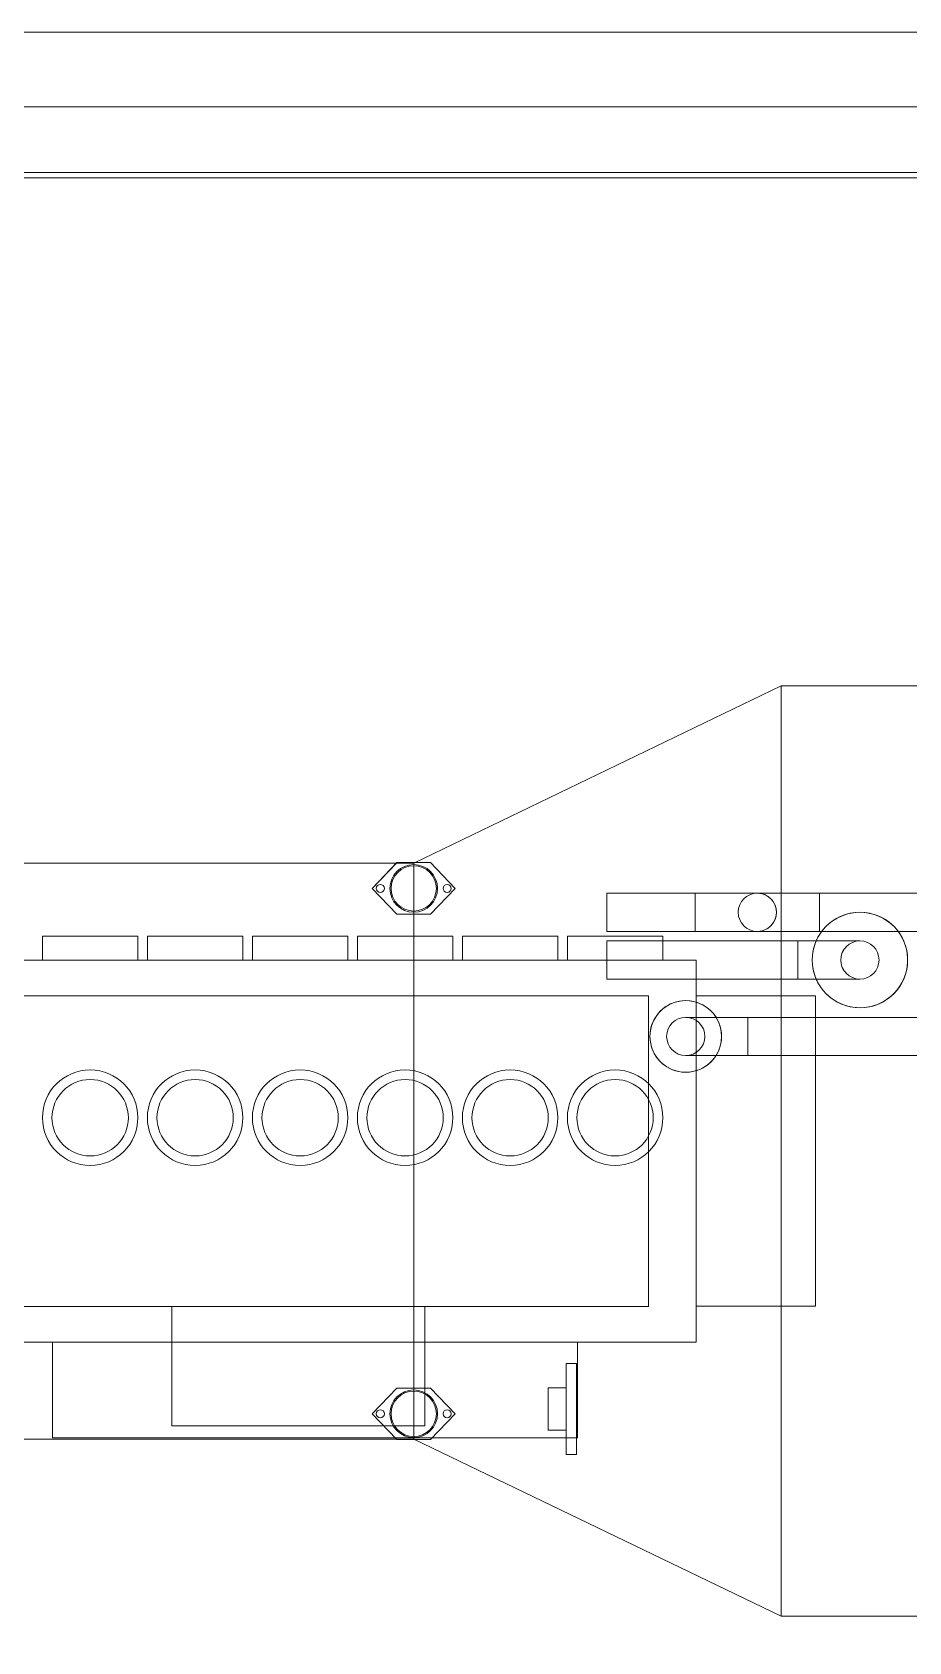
# Model space of a CAD drawing. Header units: inches. Extents: x -1128 to 651, y 96 to 845.
# Drawn here: x -970.756 to -969.096, y 704.483 to 707.528 of the extents above; entities that cross this region are included whole.
import ezdxf

# ---------------------------------------------------------------- set-up
doc = ezdxf.new("R2010")
doc.units = ezdxf.units.IN
doc.header["$MEASUREMENT"] = 0
doc.layers.add('硅胶总平面底图 工艺装置区', color=253, linetype='Continuous')

msp = doc.modelspace()

# ---------------------------------------------------------------- linework, layer by layer
at = {"color": 6, "lineweight": 0}
msp.add_lwpolyline([(-975.5391, 707.3874), (-967.1458, 707.3874), (-967.1458, 684.9151), (-975.5391, 684.9151)], close=True, dxfattribs=at)
at = {"layer": '硅胶总平面底图 工艺装置区', "color": 253, "linetype": 'Continuous', "lineweight": 0}
for p, q in [((-970.9797, 707.5285), (-967.4213, 707.5285)), ((-970.9797, 707.253), (-967.4213, 707.253)), ((-970.975, 707.2629), (-967.4166, 707.2629)), ((-969.3375, 706.2915), (-970.0334, 705.9561)), ((-969.3375, 706.2915), (-970.0334, 705.9561)), ((-970.0334, 705.9561), (-969.3375, 706.2915)), ((-969.3375, 706.2915), (-970.0334, 705.9561)), ((-970.0334, 705.9561), (-969.3375, 706.2915)), ((-969.3375, 706.2915), (-970.0334, 705.9561)), ((-969.3375, 706.2915), (-969.3375, 704.5308)), ((-969.3375, 706.2915), (-969.3375, 704.5308)), ((-968.994, 706.2915), (-969.3375, 706.2915)), ((-969.3375, 706.2915), (-968.994, 706.2915)), ((-969.3375, 706.2915), (-968.994, 706.2915)), ((-969.3375, 706.2915), (-968.994, 706.2915)), ((-969.3375, 706.2915), (-969.3375, 705.8991)), ((-969.3375, 706.2915), (-969.3375, 705.8991)), ((-969.3375, 706.2915), (-968.8223, 706.2915)), ((-969.3375, 706.2915), (-968.8223, 706.2915)), ((-969.3375, 704.5308), (-969.3375, 706.2915)), ((-969.3375, 704.5308), (-969.3375, 706.2915)), ((-968.0404, 706.2915), (-969.3375, 706.2915)), ((-969.3375, 706.2915), (-968.0404, 706.2915)), ((-969.3375, 705.8991), (-969.3375, 706.2915)), ((-969.3375, 705.8991), (-969.3375, 706.2915)), ((-969.3375, 706.2915), (-968.994, 706.2915)), ((-969.3375, 706.2915), (-968.994, 706.2915)), ((-970.0334, 705.9561), (-972.0472, 705.9561)), ((-970.0334, 705.9561), (-972.0472, 705.9561)), ((-970.8744, 705.9561), (-970.0334, 705.9561)), ((-970.0334, 705.9561), (-970.8744, 705.9561)), ((-970.8744, 705.9561), (-970.0334, 705.9561)), ((-970.0334, 705.9561), (-970.8744, 705.9561)), ((-970.0651, 705.9571), (-970.1121, 705.9082)), ((-970.0659, 705.9561), (-970.1121, 705.9082)), ((-970.0651, 705.9571), (-970.0659, 705.9561)), ((-970.0651, 705.9571), (-970.0659, 705.9561)), ((-970.0315, 705.9571), (-970.0651, 705.9571)), ((-970.0018, 705.9571), (-970.0651, 705.9571)), ((-970.0315, 705.9571), (-970.0651, 705.9571)), ((-970.0334, 705.9561), (-970.0334, 705.8178)), ((-970.0334, 705.9561), (-970.0334, 705.8178)), ((-970.0334, 704.8661), (-970.0334, 705.9561)), ((-970.0334, 704.8661), (-970.0334, 705.9561)), ((-970.0334, 705.8178), (-970.0334, 705.9561)), ((-970.0334, 705.8178), (-970.0334, 705.9561)), ((-970.0018, 705.9571), (-970.0315, 705.9571)), ((-969.9548, 705.9082), (-970.0018, 705.9571)), ((-969.9548, 705.9082), (-970.0018, 705.9571)), ((-970.1121, 705.9082), (-970.0651, 705.8594)), ((-970.1121, 705.9082), (-970.0651, 705.8594)), ((-970.0018, 705.8594), (-969.9548, 705.9082)), ((-970.0018, 705.8594), (-969.9548, 705.9082)), ((-969.6674, 705.8268), (-969.6674, 705.8991)), ((-969.6674, 705.8991), (-969.6674, 705.8268)), ((-969.6674, 705.8268), (-969.6674, 705.8991)), ((-969.6674, 705.8991), (-969.6674, 705.8268)), ((-969.6674, 705.8991), (-969.5001, 705.8991)), ((-969.6674, 705.8268), (-969.6674, 705.8991)), ((-969.6674, 705.8268), (-969.6674, 705.8991)), ((-969.6674, 705.8991), (-969.5001, 705.8991)), ((-969.5001, 705.8991), (-969.5001, 705.8268)), ((-969.5001, 705.8268), (-969.5001, 705.8991)), ((-969.5001, 705.8991), (-969.5001, 705.8268)), ((-969.5001, 705.8268), (-969.5001, 705.8991)), ((-969.5001, 705.8991), (-969.3826, 705.8991)), ((-969.5001, 705.8991), (-969.5001, 705.8268)), ((-969.5001, 705.8268), (-969.5001, 705.8991)), ((-969.5001, 705.8991), (-969.3826, 705.8991)), ((-969.2651, 705.8991), (-969.3826, 705.8991)), ((-969.2651, 705.8991), (-969.3826, 705.8991)), ((-969.3375, 705.8991), (-969.3375, 705.8268)), ((-969.3375, 705.8991), (-969.3375, 705.8268)), ((-969.2651, 705.863), (-969.2651, 705.8991)), ((-969.2651, 705.8991), (-969.2651, 705.8268)), ((-969.2651, 705.863), (-969.2651, 705.8991)), ((-969.2651, 705.8991), (-969.2651, 705.8268)), ((-969.2651, 705.8991), (-969.0663, 705.8991)), ((-969.2651, 705.8991), (-969.2651, 705.8268)), ((-969.2651, 705.8991), (-969.2651, 705.8268)), ((-969.2651, 705.8991), (-969.0663, 705.8991)), ((-970.0651, 705.8594), (-970.0018, 705.8594)), ((-970.0651, 705.8594), (-970.0018, 705.8594)), ((-969.2651, 705.8268), (-969.2651, 705.863)), ((-969.2651, 705.8268), (-969.2651, 705.863)), ((-970.5558, 705.8178), (-970.7366, 705.8178)), ((-970.7366, 705.8178), (-970.6462, 705.8178)), ((-970.5558, 705.8178), (-970.7366, 705.8178)), ((-970.7366, 705.8178), (-970.6462, 705.8178)), ((-970.7366, 705.8178), (-970.7366, 705.7726)), ((-970.7366, 705.8178), (-970.6462, 705.8178)), ((-970.7366, 705.8178), (-970.6462, 705.8178)), ((-970.7366, 705.8178), (-970.7366, 705.7726)), ((-970.7366, 705.8178), (-970.6462, 705.8178)), ((-970.7366, 705.8178), (-970.6462, 705.8178)), ((-970.7366, 705.8178), (-970.7366, 705.7726)), ((-970.6462, 705.8178), (-970.5558, 705.8178)), ((-970.6462, 705.8178), (-970.5558, 705.8178)), ((-970.6462, 705.8178), (-970.5558, 705.8178)), ((-970.6462, 705.8178), (-970.5558, 705.8178)), ((-970.5558, 705.8178), (-970.5558, 705.7726)), ((-970.5558, 705.8178), (-970.5558, 705.7726)), ((-970.357, 705.8178), (-970.5378, 705.8178)), ((-970.5378, 705.8178), (-970.4474, 705.8178)), ((-970.357, 705.8178), (-970.5378, 705.8178)), ((-970.5378, 705.8178), (-970.4474, 705.8178)), ((-970.5378, 705.8178), (-970.5378, 705.7726)), ((-970.5378, 705.8178), (-970.4474, 705.8178)), ((-970.5378, 705.8178), (-970.4474, 705.8178)), ((-970.5378, 705.8178), (-970.5378, 705.7726)), ((-970.4474, 705.8178), (-970.357, 705.8178)), ((-970.4474, 705.8178), (-970.357, 705.8178)), ((-970.4474, 705.8178), (-970.357, 705.8178)), ((-970.4474, 705.8178), (-970.357, 705.8178)), ((-970.357, 705.8178), (-970.357, 705.7726)), ((-970.357, 705.8178), (-970.357, 705.7726)), ((-970.1582, 705.8178), (-970.3389, 705.8178)), ((-970.3389, 705.8178), (-970.2485, 705.8178)), ((-970.1582, 705.8178), (-970.3389, 705.8178)), ((-970.3389, 705.8178), (-970.2485, 705.8178)), ((-970.3389, 705.8178), (-970.3389, 705.7726)), ((-970.3389, 705.8178), (-970.2485, 705.8178)), ((-970.3389, 705.8178), (-970.2485, 705.8178)), ((-970.3389, 705.8178), (-970.3389, 705.7726)), ((-970.2485, 705.8178), (-970.1582, 705.8178)), ((-970.2485, 705.8178), (-970.1582, 705.8178)), ((-970.2485, 705.8178), (-970.1582, 705.8178)), ((-970.2485, 705.8178), (-970.1582, 705.8178)), ((-970.1582, 705.8178), (-970.1582, 705.7726)), ((-970.1582, 705.8178), (-970.1582, 705.7726)), ((-969.9593, 705.8178), (-970.1401, 705.8178)), ((-970.1401, 705.8178), (-970.0497, 705.8178)), ((-969.9593, 705.8178), (-970.1401, 705.8178)), ((-970.1401, 705.8178), (-970.0497, 705.8178)), ((-970.1401, 705.8178), (-970.1401, 705.7726)), ((-970.1401, 705.8178), (-970.0497, 705.8178)), ((-970.1401, 705.8178), (-970.0497, 705.8178)), ((-970.1401, 705.8178), (-970.1401, 705.7726)), ((-970.0497, 705.8178), (-969.9593, 705.8178)), ((-970.0497, 705.8178), (-969.9593, 705.8178)), ((-970.0497, 705.8178), (-969.9593, 705.8178)), ((-970.0497, 705.8178), (-969.9593, 705.8178)), ((-970.0334, 705.8178), (-970.0334, 704.8687)), ((-970.0334, 705.8178), (-970.0334, 704.8687)), ((-969.9593, 705.8178), (-969.9593, 705.7726)), ((-969.9593, 705.8178), (-969.9593, 705.7726)), ((-969.7605, 705.8178), (-969.9412, 705.8178)), ((-969.9412, 705.8178), (-969.8508, 705.8178)), ((-969.7605, 705.8178), (-969.9412, 705.8178)), ((-969.9412, 705.8178), (-969.8508, 705.8178)), ((-969.9412, 705.8178), (-969.9412, 705.7726)), ((-969.9412, 705.8178), (-969.8508, 705.8178)), ((-969.9412, 705.8178), (-969.8508, 705.8178)), ((-969.9412, 705.8178), (-969.9412, 705.7726)), ((-969.8508, 705.8178), (-969.7605, 705.8178)), ((-969.8508, 705.8178), (-969.7605, 705.8178)), ((-969.8508, 705.8178), (-969.7605, 705.8178)), ((-969.8508, 705.8178), (-969.7605, 705.8178)), ((-969.7605, 705.8178), (-969.7605, 705.7726)), ((-969.7605, 705.8178), (-969.7605, 705.7726)), ((-969.5616, 705.8178), (-969.7424, 705.8178)), ((-969.7424, 705.8178), (-969.652, 705.8178)), ((-969.5616, 705.8178), (-969.7424, 705.8178)), ((-969.7424, 705.8178), (-969.652, 705.8178)), ((-969.7424, 705.8178), (-969.7424, 705.7726)), ((-969.7424, 705.8178), (-969.652, 705.8178)), ((-969.7424, 705.8178), (-969.652, 705.8178)), ((-969.7424, 705.8178), (-969.7424, 705.7726)), ((-969.6674, 705.8268), (-969.5001, 705.8268)), ((-969.6674, 705.8268), (-969.5001, 705.8268)), ((-969.652, 705.8178), (-969.5616, 705.8178)), ((-969.652, 705.8178), (-969.5616, 705.8178)), ((-969.652, 705.8178), (-969.5616, 705.8178)), ((-969.652, 705.8178), (-969.5616, 705.8178)), ((-969.5616, 705.8178), (-969.5616, 705.8088)), ((-969.5616, 705.8178), (-969.5616, 705.8088)), ((-969.3826, 705.8268), (-969.5001, 705.8268)), ((-969.3826, 705.8268), (-969.5001, 705.8268)), ((-969.3826, 705.8268), (-969.2651, 705.8268)), ((-969.3826, 705.8268), (-969.2651, 705.8268)), ((-969.3375, 705.8268), (-969.3375, 705.8088)), ((-969.3375, 705.8268), (-969.3375, 705.8088)), ((-969.3375, 705.8088), (-969.3375, 705.8268)), ((-969.3375, 705.8088), (-969.3375, 705.8268)), ((-969.2651, 705.8268), (-969.2607, 705.8268)), ((-969.2651, 705.8268), (-969.2607, 705.8268)), ((-969.2607, 705.8268), (-969.1159, 705.8268)), ((-969.1159, 705.8268), (-969.0663, 705.8268)), ((-969.1159, 705.8268), (-969.0663, 705.8268)), ((-969.6674, 705.7365), (-969.6674, 705.8088)), ((-969.6674, 705.8088), (-969.6674, 705.7365)), ((-969.6674, 705.7365), (-969.6674, 705.8088)), ((-969.6674, 705.8088), (-969.6674, 705.7365)), ((-969.6674, 705.8088), (-969.3058, 705.8088)), ((-969.6674, 705.7365), (-969.6674, 705.8088)), ((-969.6674, 705.7365), (-969.6674, 705.8088)), ((-969.6674, 705.8088), (-969.3058, 705.8088)), ((-969.5616, 705.8088), (-969.5616, 705.7726)), ((-969.3375, 705.8088), (-969.3375, 705.7365)), ((-969.3375, 705.8088), (-969.3375, 705.7365)), ((-969.3058, 705.7727), (-969.3058, 705.8088)), ((-969.3058, 705.8088), (-969.3058, 705.7365)), ((-969.3058, 705.7727), (-969.3058, 705.8088)), ((-969.3058, 705.8088), (-969.3058, 705.7365)), ((-969.3058, 705.8088), (-969.1883, 705.8088)), ((-969.3058, 705.8088), (-969.3058, 705.7365)), ((-969.3058, 705.7365), (-969.3058, 705.8088)), ((-969.3058, 705.8088), (-969.1883, 705.8088)), ((-970.9445, 705.7726), (-969.4983, 705.7726)), ((-970.9445, 705.7726), (-969.4983, 705.7726)), ((-969.6674, 705.7726), (-970.8713, 705.7726)), ((-969.6674, 705.7726), (-970.8713, 705.7726)), ((-969.6674, 705.7726), (-970.8713, 705.7726)), ((-969.6674, 705.7726), (-970.8713, 705.7726)), ((-970.5558, 705.7726), (-970.7366, 705.7726)), ((-970.5558, 705.7726), (-970.7366, 705.7726)), ((-970.357, 705.7726), (-970.5378, 705.7726)), ((-970.357, 705.7726), (-970.5378, 705.7726)), ((-970.1582, 705.7726), (-970.3389, 705.7726)), ((-970.1582, 705.7726), (-970.3389, 705.7726)), ((-969.9593, 705.7726), (-970.1401, 705.7726)), ((-969.9593, 705.7726), (-970.1401, 705.7726)), ((-969.7605, 705.7726), (-969.9412, 705.7726)), ((-969.7605, 705.7726), (-969.9412, 705.7726)), ((-969.5616, 705.7726), (-969.7424, 705.7726)), ((-969.5616, 705.7726), (-969.7424, 705.7726)), ((-969.4983, 705.7726), (-969.6674, 705.7726)), ((-969.4983, 705.7726), (-969.6674, 705.7726)), ((-969.4983, 705.7365), (-969.4983, 705.7726)), ((-969.4983, 705.7365), (-969.4983, 705.7726)), ((-969.4983, 705.7726), (-969.4983, 705.0495)), ((-969.4983, 705.7726), (-969.4983, 705.0495)), ((-969.3058, 705.7365), (-969.3058, 705.7727)), ((-969.3058, 705.7365), (-969.3058, 705.7727)), ((-969.6674, 705.7365), (-969.3058, 705.7365)), ((-969.6674, 705.7365), (-969.3058, 705.7365)), ((-969.4983, 705.6929), (-969.4983, 705.7365)), ((-969.4983, 705.6929), (-969.4983, 705.7365)), ((-969.4983, 705.6929), (-969.4983, 705.7365)), ((-969.4983, 705.6929), (-969.4983, 705.7365)), ((-969.3375, 705.7365), (-969.3375, 705.7049)), ((-969.3375, 705.7365), (-969.3375, 705.7049)), ((-969.3375, 705.7049), (-969.3375, 705.7365)), ((-969.3375, 705.7049), (-969.3375, 705.7365)), ((-969.1883, 705.7365), (-969.3058, 705.7365)), ((-969.1883, 705.7365), (-969.3058, 705.7365)), ((-969.5887, 705.7048), (-970.8541, 705.7048)), ((-969.5887, 705.7048), (-970.8541, 705.7048)), ((-970.8541, 705.7048), (-969.5887, 705.7048)), ((-970.8541, 705.7048), (-969.5887, 705.7048)), ((-969.5887, 705.7048), (-970.8541, 705.7048)), ((-969.5887, 705.7048), (-970.8541, 705.7048)), ((-969.5887, 705.5389), (-969.5887, 705.7048)), ((-969.5887, 705.5389), (-969.5887, 705.7048)), ((-969.5887, 705.7048), (-969.5887, 705.1173)), ((-969.5887, 705.7048), (-969.5887, 705.1173)), ((-969.5887, 705.5389), (-969.5887, 705.7048)), ((-969.5887, 705.5389), (-969.5887, 705.7048)), ((-969.4983, 705.7049), (-969.2724, 705.7049)), ((-969.4983, 705.7049), (-969.2724, 705.7049)), ((-969.4983, 705.1174), (-969.4983, 705.7049)), ((-969.4983, 705.1174), (-969.4983, 705.7049)), ((-969.4983, 705.7049), (-969.4983, 705.1174)), ((-969.4983, 705.7049), (-969.4983, 705.1174)), ((-969.2724, 705.7049), (-969.4983, 705.7049)), ((-969.2724, 705.7049), (-969.4983, 705.7049)), ((-969.2724, 705.7049), (-969.4983, 705.7049)), ((-969.2724, 705.7049), (-969.4983, 705.7049)), ((-969.4983, 705.5632), (-969.4983, 705.6929)), ((-969.4983, 705.5632), (-969.4983, 705.6929)), ((-969.3375, 705.7049), (-969.3375, 705.1174)), ((-969.3375, 705.7049), (-969.3375, 705.1174)), ((-969.2724, 705.6642), (-969.2724, 705.7049)), ((-969.2724, 705.6642), (-969.2724, 705.7049)), ((-969.2724, 705.7049), (-969.2724, 705.1174)), ((-969.2724, 705.7049), (-969.2724, 705.1174)), ((-969.2724, 705.6642), (-969.2724, 705.7049)), ((-969.2724, 705.6642), (-969.2724, 705.7049)), ((-969.5182, 705.6642), (-969.4007, 705.6642)), ((-969.5182, 705.6642), (-969.4007, 705.6642)), ((-969.4007, 705.5919), (-969.4007, 705.6642)), ((-969.4007, 705.6642), (-969.4007, 705.5919)), ((-969.4007, 705.5919), (-969.4007, 705.6642)), ((-969.4007, 705.6642), (-969.4007, 705.5919)), ((-969.4007, 705.6642), (-968.3613, 705.6642)), ((-969.4007, 705.5919), (-969.4007, 705.6642)), ((-969.4007, 705.5919), (-969.4007, 705.6642)), ((-969.4007, 705.6642), (-968.8716, 705.6642)), ((-969.2724, 705.5919), (-969.2724, 705.6642)), ((-969.2724, 705.5919), (-969.2724, 705.6642)), ((-969.4007, 705.5919), (-969.5182, 705.5919)), ((-969.4007, 705.5919), (-969.5182, 705.5919)), ((-969.4007, 705.5919), (-968.3613, 705.5919)), ((-969.4007, 705.5919), (-968.8982, 705.5919)), ((-969.2724, 705.1174), (-969.2724, 705.5919)), ((-969.2724, 705.1174), (-969.2724, 705.5919)), ((-969.2724, 705.1174), (-969.2724, 705.5919)), ((-969.2724, 705.1174), (-969.2724, 705.5919)), ((-969.5887, 705.4098), (-969.5887, 705.5389)), ((-969.5887, 705.4098), (-969.5887, 705.5389)), ((-969.4983, 705.0495), (-969.4983, 705.5632)), ((-969.4983, 705.0495), (-969.4983, 705.5632)), ((-969.4983, 705.0495), (-969.4983, 705.5632)), ((-969.4983, 705.0495), (-969.4983, 705.5632)), ((-969.5887, 705.1173), (-969.5887, 705.4098)), ((-969.5887, 705.1173), (-969.5887, 705.4098)), ((-969.5887, 705.1173), (-969.5887, 705.4098)), ((-969.5887, 705.1173), (-969.5887, 705.4098)), ((-970.8541, 705.1173), (-970.4917, 705.1173)), ((-970.8541, 705.1173), (-970.4917, 705.1173)), ((-969.5887, 705.1173), (-970.8541, 705.1173)), ((-969.5887, 705.1173), (-970.8541, 705.1173)), ((-970.8541, 705.1173), (-970.4917, 705.1173)), ((-970.8541, 705.1173), (-970.4917, 705.1173)), ((-970.0126, 705.1173), (-970.4917, 705.1173)), ((-970.4917, 705.1173), (-970.0126, 705.1173)), ((-970.4917, 705.1173), (-970.0126, 705.1173)), ((-970.4917, 705.1173), (-970.0126, 705.1173)), ((-970.4917, 704.8913), (-970.4917, 705.1173)), ((-970.4917, 704.8913), (-970.4917, 705.1173)), ((-970.4917, 705.1173), (-970.4917, 704.8913)), ((-970.4917, 705.1173), (-970.4917, 704.8913)), ((-970.4917, 705.1173), (-970.0126, 705.1173)), ((-970.4917, 705.1173), (-970.0126, 705.1173)), ((-970.4917, 704.8913), (-970.4917, 705.1173)), ((-970.4917, 704.8913), (-970.4917, 705.1173)), ((-970.4917, 705.1173), (-970.0126, 705.1173)), ((-970.4917, 705.1173), (-970.0126, 705.1173)), ((-970.0126, 704.8913), (-970.0126, 705.1173)), ((-970.0126, 704.8913), (-970.0126, 705.1173)), ((-970.0126, 705.1173), (-969.5887, 705.1173)), ((-970.0126, 705.1173), (-969.5887, 705.1173)), ((-970.0126, 705.1173), (-970.0126, 704.8913)), ((-970.0126, 705.1173), (-970.0126, 704.8913)), ((-970.0126, 705.1173), (-970.0126, 704.8913)), ((-970.0126, 705.1173), (-970.0126, 704.8913)), ((-970.0126, 705.1173), (-969.5887, 705.1173)), ((-970.0126, 705.1173), (-969.5887, 705.1173)), ((-969.2724, 705.1174), (-969.4983, 705.1174)), ((-969.2724, 705.1174), (-969.4983, 705.1174)), ((-969.4983, 705.1174), (-969.2724, 705.1174)), ((-969.4983, 705.1174), (-969.2724, 705.1174)), ((-969.4983, 705.1174), (-969.2724, 705.1174)), ((-969.4983, 705.1174), (-969.2724, 705.1174)), ((-969.3375, 705.1174), (-969.3375, 704.5308)), ((-969.3375, 705.1174), (-969.3375, 704.5308)), ((-969.3375, 704.5308), (-969.3375, 705.1174)), ((-969.3375, 704.5308), (-969.3375, 705.1174)), ((-969.4983, 705.0495), (-970.9445, 705.0495)), ((-969.4983, 705.0495), (-970.9445, 705.0495)), ((-970.8035, 705.0495), (-970.4917, 705.0495)), ((-970.8035, 705.0495), (-970.4917, 705.0495)), ((-970.8035, 705.0495), (-970.4917, 705.0495)), ((-970.8035, 705.0495), (-970.4917, 705.0495)), ((-970.7176, 704.8687), (-970.7176, 705.0495)), ((-970.7176, 705.0495), (-970.7176, 704.8687)), ((-970.7176, 704.8687), (-970.7176, 705.0495)), ((-970.7176, 705.0495), (-970.7176, 704.8687)), ((-970.7176, 705.0495), (-969.7234, 705.0495)), ((-970.7176, 704.8687), (-970.7176, 705.0495)), ((-970.7176, 704.8687), (-970.7176, 705.0495)), ((-970.7176, 704.8687), (-970.7176, 705.0495)), ((-970.7176, 704.8687), (-970.7176, 705.0495)), ((-970.4917, 705.0495), (-970.0126, 705.0495)), ((-970.4917, 705.0495), (-970.0126, 705.0495)), ((-970.0126, 705.0495), (-969.4983, 705.0495)), ((-970.0126, 705.0495), (-969.4983, 705.0495)), ((-970.0126, 705.0495), (-969.4983, 705.0495)), ((-970.0126, 705.0495), (-969.4983, 705.0495)), ((-969.7234, 704.8687), (-969.7234, 705.0495)), ((-969.7234, 705.0495), (-969.7234, 704.8687)), ((-969.7234, 704.8687), (-969.7234, 705.0495)), ((-969.7234, 705.0495), (-969.7234, 704.8687)), ((-969.7234, 705.0495), (-969.7234, 704.8687)), ((-969.7234, 704.8687), (-969.7234, 705.0495)), ((-969.7449, 704.9306), (-969.7449, 705.0091)), ((-969.7449, 705.0091), (-969.7449, 704.837)), ((-969.7449, 705.0091), (-969.7248, 705.0091)), ((-969.7449, 704.9306), (-969.7449, 705.0091)), ((-969.7449, 705.0091), (-969.7449, 704.837)), ((-969.7449, 705.0091), (-969.7248, 705.0091)), ((-969.7248, 704.9306), (-969.7248, 705.0091)), ((-969.7248, 705.0091), (-969.7248, 704.837)), ((-969.7248, 704.9306), (-969.7248, 705.0091)), ((-969.7248, 705.0091), (-969.7248, 704.837)), ((-970.0651, 704.9628), (-970.1121, 704.914)), ((-970.0651, 704.9628), (-970.1121, 704.914)), ((-970.0018, 704.9628), (-970.0651, 704.9628)), ((-970.0018, 704.9628), (-970.0651, 704.9628)), ((-969.9548, 704.914), (-970.0018, 704.9628)), ((-969.9548, 704.914), (-970.0018, 704.9628)), ((-969.779, 704.9231), (-969.779, 704.9632)), ((-969.779, 704.9632), (-969.779, 704.8829)), ((-969.779, 704.9632), (-969.7449, 704.9632)), ((-969.779, 704.9231), (-969.779, 704.9632)), ((-969.779, 704.9632), (-969.779, 704.8829)), ((-969.779, 704.9632), (-969.7449, 704.9632)), ((-969.7449, 704.9632), (-969.7449, 704.8829)), ((-969.7449, 704.9632), (-969.7449, 704.8829)), ((-969.7449, 704.9231), (-969.7449, 704.9306)), ((-969.7449, 704.9231), (-969.7449, 704.9306)), ((-969.7248, 704.9231), (-969.7248, 704.9306)), ((-969.7248, 704.9231), (-969.7248, 704.9306)), ((-970.1121, 704.914), (-970.0651, 704.8652)), ((-970.1121, 704.914), (-970.0659, 704.8661)), ((-970.0018, 704.8652), (-969.9548, 704.914)), ((-970.0018, 704.8652), (-969.9548, 704.914)), ((-969.779, 704.8829), (-969.779, 704.9231)), ((-969.779, 704.8829), (-969.779, 704.9231)), ((-969.7449, 704.837), (-969.7449, 704.9231)), ((-969.7449, 704.837), (-969.7449, 704.9231)), ((-969.7248, 704.837), (-969.7248, 704.9231)), ((-969.7248, 704.837), (-969.7248, 704.9231)), ((-970.7176, 704.8687), (-969.7449, 704.8687)), ((-970.7176, 704.8687), (-969.7234, 704.8687)), ((-970.0126, 704.8913), (-970.4917, 704.8913)), ((-970.4917, 704.8913), (-970.0126, 704.8913)), ((-970.4917, 704.8913), (-970.0126, 704.8913)), ((-970.4917, 704.8913), (-970.0126, 704.8913)), ((-970.0126, 704.8913), (-970.4917, 704.8913)), ((-970.4917, 704.8913), (-970.0126, 704.8913)), ((-970.0334, 704.8687), (-970.0334, 704.8661)), ((-970.0334, 704.8687), (-970.0334, 704.8661)), ((-970.0334, 704.8661), (-970.0334, 704.8687)), ((-970.0334, 704.8661), (-970.0334, 704.8687)), ((-969.779, 704.8829), (-969.7449, 704.8829)), ((-969.779, 704.8829), (-969.7449, 704.8829)), ((-969.7449, 704.8687), (-969.7248, 704.8687)), ((-969.7248, 704.8687), (-969.7234, 704.8687)), ((-972.0472, 704.8661), (-970.0334, 704.8661)), ((-970.0334, 704.8661), (-972.0472, 704.8661)), ((-970.0334, 704.8661), (-970.8035, 704.8661)), ((-970.0334, 704.8661), (-970.8035, 704.8661)), ((-970.0334, 704.8661), (-970.8035, 704.8661)), ((-970.0334, 704.8661), (-970.8035, 704.8661)), ((-970.0659, 704.8661), (-970.0651, 704.8652)), ((-970.0659, 704.8661), (-970.0651, 704.8652)), ((-970.0651, 704.8652), (-970.0315, 704.8652)), ((-970.0651, 704.8652), (-970.0018, 704.8652)), ((-970.0651, 704.8652), (-970.0315, 704.8652)), ((-970.0334, 704.8661), (-969.3375, 704.5308)), ((-969.3375, 704.5308), (-970.0334, 704.8661)), ((-969.3375, 704.5308), (-970.0334, 704.8661)), ((-969.3375, 704.5308), (-970.0334, 704.8661)), ((-969.3375, 704.5308), (-970.0334, 704.8661)), ((-969.3375, 704.5308), (-970.0334, 704.8661)), ((-970.0315, 704.8652), (-970.0018, 704.8652)), ((-969.7449, 704.837), (-969.7248, 704.837)), ((-969.7449, 704.837), (-969.7248, 704.837)), ((-968.8223, 704.5308), (-969.3375, 704.5308)), ((-969.3375, 704.5308), (-968.8223, 704.5308)), ((-968.994, 704.5308), (-969.3375, 704.5308)), ((-969.3375, 704.5308), (-968.994, 704.5308)), ((-969.3375, 704.5308), (-968.994, 704.5308)), ((-969.3375, 704.5308), (-968.994, 704.5308)), ((-969.3375, 704.5308), (-968.0404, 704.5308)), ((-969.3375, 704.5308), (-968.0404, 704.5308)), ((-968.994, 704.5308), (-969.3375, 704.5308)), ((-969.3375, 704.5308), (-968.994, 704.5308))]:
    msp.add_line(p, q, dxfattribs=at)
for centre, radius in [((-970.0334, 705.9082), 0.0451), ((-970.0334, 705.9082), 0.0429), ((-970.0967, 705.9082), 0.00768), ((-970.0967, 705.9082), 0.00768), ((-969.9702, 705.9082), 0.00768), ((-969.9702, 705.9082), 0.00768), ((-969.3826, 705.863), 0.0362), ((-969.3826, 705.863), 0.0362), ((-969.3826, 705.863), 0.0362), ((-969.3826, 705.863), 0.0362), ((-969.1883, 705.7727), 0.0904), ((-969.1883, 705.7727), 0.0904), ((-969.1883, 705.7727), 0.0362), ((-969.1883, 705.7727), 0.0362), ((-969.5182, 705.6281), 0.0678), ((-969.5182, 705.6281), 0.0678), ((-969.5182, 705.6281), 0.0362), ((-969.5182, 705.6281), 0.0362), ((-969.5182, 705.6281), 0.0362), ((-969.5182, 705.6281), 0.0362), ((-970.6462, 705.4743), 0.0904), ((-970.6462, 705.4743), 0.0904), ((-970.6462, 705.4743), 0.0904), ((-970.6462, 705.4743), 0.0904), ((-970.6462, 705.4743), 0.0723), ((-970.6462, 705.4743), 0.0723), ((-970.6462, 705.4743), 0.0723), ((-970.6462, 705.4743), 0.0723), ((-970.4474, 705.4743), 0.0904), ((-970.4474, 705.4743), 0.0904), ((-970.4474, 705.4743), 0.0904), ((-970.4474, 705.4743), 0.0904), ((-970.4474, 705.4743), 0.0723), ((-970.4474, 705.4743), 0.0723), ((-970.4474, 705.4743), 0.0723), ((-970.4474, 705.4743), 0.0723), ((-970.2485, 705.4743), 0.0904), ((-970.2485, 705.4743), 0.0904), ((-970.2485, 705.4743), 0.0904), ((-970.2485, 705.4743), 0.0904), ((-970.2485, 705.4743), 0.0723), ((-970.2485, 705.4743), 0.0723), ((-970.2485, 705.4743), 0.0723), ((-970.2485, 705.4743), 0.0723), ((-970.0497, 705.4743), 0.0904), ((-970.0497, 705.4743), 0.0904), ((-970.0497, 705.4743), 0.0904), ((-970.0497, 705.4743), 0.0904), ((-970.0497, 705.4743), 0.0723), ((-970.0497, 705.4743), 0.0723), ((-970.0497, 705.4743), 0.0723), ((-970.0497, 705.4743), 0.0723), ((-969.8508, 705.4743), 0.0904), ((-969.8508, 705.4743), 0.0904), ((-969.8508, 705.4743), 0.0904), ((-969.8508, 705.4743), 0.0904), ((-969.8508, 705.4743), 0.0723), ((-969.8508, 705.4743), 0.0723), ((-969.8508, 705.4743), 0.0723), ((-969.8508, 705.4743), 0.0723), ((-969.652, 705.4743), 0.0904), ((-969.652, 705.4743), 0.0904), ((-969.652, 705.4743), 0.0904), ((-969.652, 705.4743), 0.0904), ((-969.652, 705.4743), 0.0723), ((-969.652, 705.4743), 0.0723), ((-969.652, 705.4743), 0.0723), ((-969.652, 705.4743), 0.0723), ((-970.0334, 704.914), 0.0451), ((-970.0334, 704.914), 0.0429), ((-970.0967, 704.914), 0.00768), ((-970.0967, 704.914), 0.00768), ((-969.9702, 704.914), 0.00768), ((-969.9702, 704.914), 0.00768)]:
    msp.add_circle(centre, radius, dxfattribs=at)
for centre, radius, start, end in [((-969.3826, 705.863), 0.0362, 90.0002, 270), ((-969.3826, 705.863), 0.0362, 90.0002, 270), ((-969.3826, 705.863), 0.0362, 270, 90.0002), ((-969.3826, 705.863), 0.0362, 270, 90.0002), ((-969.3826, 705.863), 0.0362, 270, 90.0002), ((-969.3826, 705.863), 0.0362, 270, 90.0002), ((-969.1883, 705.7727), 0.0904, 270, 156.4218), ((-969.1883, 705.7727), 0.0904, 270, 156.4218), ((-969.1883, 705.7727), 0.0904, 270, 156.4218), ((-969.1883, 705.7727), 0.0904, 270, 156.4218), ((-969.1883, 705.7727), 0.0904, 156.4218, 203.5782), ((-969.1883, 705.7727), 0.0904, 156.4218, 203.5782), ((-969.1883, 705.7727), 0.0362, 90, 270), ((-969.1883, 705.7727), 0.0362, 90, 270), ((-969.1883, 705.7727), 0.0362, 270, 90), ((-969.1883, 705.7727), 0.0362, 270, 90), ((-969.1883, 705.7727), 0.0362, 270, 90), ((-969.1883, 705.7727), 0.0362, 270, 90), ((-969.1883, 705.7727), 0.0904, 203.5782, 270), ((-969.1883, 705.7727), 0.0904, 203.5782, 270), ((-969.1883, 705.7727), 0.0904, 203.5782, 270), ((-969.1883, 705.7727), 0.0904, 203.5782, 270), ((-969.5182, 705.6281), 0.0678, 90, 327.769), ((-969.5182, 705.6281), 0.0678, 90, 327.769), ((-969.5182, 705.6281), 0.0678, 90, 327.769), ((-969.5182, 705.6281), 0.0678, 90, 327.769), ((-969.5182, 705.6281), 0.0678, 32.231, 90), ((-969.5182, 705.6281), 0.0678, 32.231, 90), ((-969.5182, 705.6281), 0.0678, 32.231, 90), ((-969.5182, 705.6281), 0.0678, 32.231, 90), ((-969.5182, 705.6281), 0.0362, 90, 270), ((-969.5182, 705.6281), 0.0362, 90, 270), ((-969.5182, 705.6281), 0.0362, 90, 270), ((-969.5182, 705.6281), 0.0362, 90, 270), ((-969.5182, 705.6281), 0.0362, 270, 90), ((-969.5182, 705.6281), 0.0362, 270, 90), ((-969.5182, 705.6281), 0.0678, 327.769, 32.231), ((-969.5182, 705.6281), 0.0678, 327.769, 32.231)]:
    msp.add_arc(centre, radius, start, end, dxfattribs=at)

doc.saveas('drawing.dxf')
